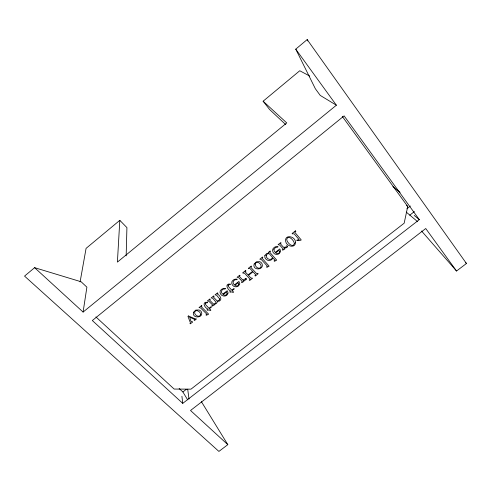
<?xml version="1.0" encoding="UTF-8"?>
<svg xmlns="http://www.w3.org/2000/svg" width="491" height="491" viewBox="0 0 491 491"><rect width="100%" height="100%" fill="white"/><g stroke="black" fill="none" stroke-linecap="round" stroke-linejoin="round"><path stroke-width="0.74" d="M126.162 255.854L126.924 227.609L119.81 220.33L86.078 248.372L80.088 281.944M119.81 220.33L117.404 262.102L286.75 122.922L263.127 101.201L299.768 70.747L309.747 76.068M34.622 267.675L83.089 312.067L86.895 287.174L81.144 281.773L34.622 267.675L24.55 276.102L218.906 451.419L227.818 444.656L201.384 401.656M342.258 116.361L407.739 206.508L404.154 223.209L190.993 389.148L174.152 389.062L95.905 316.928M83.089 312.067L336.378 105.209L320.23 95.407L315.345 88.73L295.748 49.149L307.182 39.581L466.45 263.495L456.538 271.02L421.542 230.997M406.873 208.785L410.408 206.024M179.147 388.504L182.891 391.978L186.285 389.332M409.721 215.218L414.416 211.56M182.75 403.369L419.302 219.643L344.105 115.876L92.333 320.537L182.75 403.369L181.915 396.219M392.88 186.641L400.104 192.343M406.56 205.545L407.739 206.508M414.195 215.396L419.302 219.643M406.235 212.075L417.712 221.754M227.818 444.656L190.526 410.488L425.74 228.524L456.538 271.02M285.793 124.677L269.571 109.481L263.127 101.201M465.437 262.354L466.45 263.495M295.748 49.149L336.378 105.209M182.891 391.978L187.642 399.815M307.182 39.581L307.808 40.962M187.697 389.222L189.01 399.097M227.118 293.403C227.143 295.269 224.375 295.772 223.215 294.569L226.412 292.035L227.118 293.403M255.216 263.968C254.78 266.828 259.322 270.234 261.04 266.963C261.936 263.919 256.535 259.96 255.216 263.968M219.716 299.019L219.09 300.32L217.12 300.971L213.321 296.92L214.144 296.325L213.72 295.889L211.167 297.92L212.689 298.215L215.93 302.063A1.375 1.215 -15.8 0 1 215.635 303.051L214.911 303.616A2.701 2.387 -15.7 0 1 213.419 303.96L209.497 299.964L210.314 299.369L209.89 298.933L207.343 300.965L208.878 301.265L212.701 305.058L211.774 305.715L212.204 306.163L214.309 304.991L213.818 304.395C215.402 304.365 217.39 303.291 217.28 301.499C223.16 301.228 220.858 295.791 217.182 293.851L218.004 293.256L217.581 292.814L215.027 294.852L216.556 295.159L219.716 299.019M287.616 246.249C287.548 247.906 285.222 248.182 283.945 247.845L284.841 249.017L282.693 250.207L282.294 249.747L283.233 249.06L279.6 245.009L278.084 244.665L280.729 242.56L281.128 243.027L280.287 243.634L283.387 247.169L285.713 247.268L286.271 246.948L286.026 246.384L286.634 245.672L287.616 246.249M238.792 284.136C238.81 286.001 236.042 286.523 234.882 285.302L238.098 282.748L238.792 284.136M266.171 255.437C265.797 258.831 271.29 261.47 272.548 257.487L269.178 253.644L267.423 253.865L266.171 255.437M273.923 249.367L274.046 250.533L275.242 252.442L279.821 248.919L280.668 251.374L279.367 253.473A3.922 3.535 -27.6 0 1 276.255 254.424C272.898 254.295 271.1 249.532 274.064 247.556A4.579 4.124 -27.6 0 1 276.918 246.5L277.974 246.629L277.863 247.102L275.531 247.482L273.923 249.367M279.618 251.717C279.618 253.595 276.85 254.178 275.69 252.883L278.962 250.281L279.618 251.717M295.514 242.284C295.588 248.698 286.4 246.531 285.67 241.419C284.264 233.968 295.57 236.128 295.514 242.284M294.379 243.542C293.066 248.673 286.787 242.468 286.689 239.387C287.984 234.09 294.232 240.48 294.379 243.542M205.275 303.542L205.545 304.635L209.013 308.244L211.124 306.611L211.523 307.022L209.43 308.679L210.866 310.146L210.443 310.484L208.828 309.956L207.38 310.306L206.944 309.852L207.908 309.103C204.33 307.654 201.623 301.382 207.558 302.278L207.448 302.781L205.999 302.886L205.275 303.542M228.119 285.363L228.376 286.48L231.783 290.169L233.912 288.512L234.305 288.935L232.2 290.611L233.606 292.108L233.182 292.452L231.574 291.906L230.126 292.249L229.696 291.789L230.672 291.034C227.124 289.524 224.497 283.16 230.42 284.093L230.304 284.602L228.849 284.7L228.119 285.363M200.604 314.522C199.769 318.058 194.896 315.67 194.596 312.933C194.596 308.471 200.868 311.239 200.604 314.522M225.301 288.524L225.203 288.978C222.092 288.266 219.784 292.2 222.748 294.152L227.229 290.709L228.155 293.059L226.916 295.097A3.879 3.449 -17.4 0 1 223.828 296.048C220.582 296.03 218.452 291.47 221.41 289.463A4.529 4.026 -17.4 0 1 224.24 288.42L225.301 288.524M264.901 255.443C263.968 258.217 267.012 260.979 269.725 260.445A4.118 3.707 -26 0 0 272.493 258.763L272.996 258.002L275.003 260.218L274.058 260.893L274.469 261.359L276.685 260.113L269.62 252.129L270.572 251.447L270.154 250.975L268.319 252.435L268.743 253.092L266.656 253.54L264.901 255.443M237.012 279.207L236.914 279.667C233.79 278.949 231.476 282.896 234.422 284.878L238.921 281.417L239.835 283.792L238.583 285.842A3.885 3.468 -19.4 0 1 235.49 286.793C232.212 286.75 230.162 282.141 233.121 280.146A4.536 4.051 -19.4 0 1 235.95 279.097L237.012 279.207M193.534 312.251C191.533 318.819 204.066 318.303 201.384 311.889A4.781 4.198 -13.3 0 0 198.916 309.962L195.706 310.097L193.534 312.251M254.185 263.992C251.871 270.805 264.594 270.388 262.022 263.716A4.83 4.339 -23.6 0 0 259.641 261.666L256.431 261.771L254.185 263.992M245.156 278.612L245.334 279.453L244.782 279.76L242.45 279.686L239.258 276.286L240.087 275.684L239.669 275.236L237.073 277.298L238.601 277.624L242.345 281.521L241.419 282.202L241.83 282.644L243.953 281.466L243.027 280.343L244.653 280.422L246.507 279.477L246.255 278.268L245.156 278.612M188.434 315.958L187.936 316.351L190.496 323.004L189.937 323.391L190.361 323.815L192.625 322.016L192.319 321.703C190.226 322.427 190.557 318.242 189.6 317.131L194.921 319.488L194.105 320.083L194.528 320.506L196.474 318.96L194.804 318.708L188.434 315.958M201.549 305.574L199.008 307.599L200.543 307.9L206.889 314.228L205.968 314.884L206.398 315.32L208.221 314.375L208.577 314.093L201.157 306.605L201.973 306.01L201.549 305.574M245.561 270.547L242.701 272.824L243.033 273.186L244.395 273.07L250.207 279.318L249.256 279.999L249.692 280.478L252.54 278.225L250.846 277.967L248.464 275.402L253.006 271.793L255.836 274.856L254.884 275.537L255.32 276.016L258.168 273.757L257.843 273.395L256.48 273.499L250.705 267.214L251.662 266.533L251.22 266.042L248.354 268.325L248.685 268.687L250.048 268.571L252.607 271.357L248.029 274.917L245.046 271.719L245.997 271.032L245.561 270.547M262.433 257.118L259.825 259.199L261.341 259.53L267.417 266.232L266.478 266.908L266.889 267.368L268.743 266.41L269.111 266.116L262.004 258.186L262.838 257.579L262.433 257.118M295.422 230.868L292.108 233.501L292.427 233.882L294.121 233.784L299.179 239.706L296.865 240.081L296.883 240.615L300.793 240.265L301.228 239.921L294.717 232.194L295.846 231.371L295.422 230.868"/></g></svg>
